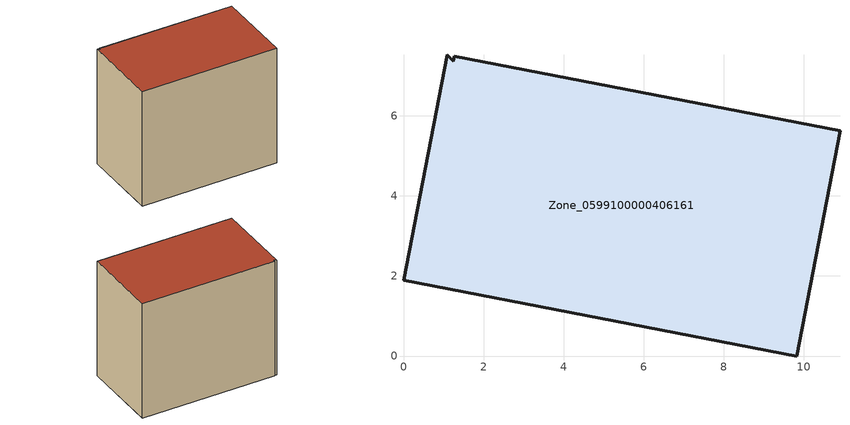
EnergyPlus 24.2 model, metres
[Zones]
Zone_0599100000406161
 floor ground (C_G): 1.09,7.52 1.24,7.37 1.26,7.49 10.9,5.63 9.82,0 0,1.9 z0
 wall outside (C_F): 1.24,7.37 1.09,7.52 0,1.9 9.82,0 10.9,5.63 1.26,7.49 1.24,7.37 z0:8.76
 roof outside (C_R): 9.82,0 10.9,5.63 1.26,7.49 1.24,7.37 1.09,7.52 0,1.9 z8.76
[BUILDING]
Pand.0599100000406161: North Axis=0; Terrain=City; Loads Convergence Tolerance Value=0.04; Temperature Convergence Tolerance Value=0.4; Solar Distribution=FullExterior; Maximum Number of Warmup Days=25; Minimum Number of Warmup Days=1
[Site:Location]
Rotterdam.The.Hague.AP_ZH_NLD Design_Conditions: Latitude=51.96; Longitude=4.45; Time Zone=1; Elevation=-4.5
[SITE:GROUNDTEMPERATURE:BUILDINGSURFACE]
18, 18, 18, 18, 18, 18, 18, 18, 18, 18, 18, 18
[MATERIAL] Thermal Absorptance=0.9; Solar Absorptance=0.7; Visible Absorptance=0.7
Name | Roughness | Thickness | Conductivity | Density | Specific Heat
G.TI.1992-2005 | MediumSmooth | 0.15 | 0.06 | 540 | 1210
F.TI.1992-2005 | Rough | 0.3 | 0.12 | 1920 | 840
R.TI.1992-2005 | MediumRough | 0.2 | 0.08 | 1500 | 1000
[CONSTRUCTION]
C_G: G.TI.1992-2005
C_F: F.TI.1992-2005
C_R: R.TI.1992-2005
[ZONE]
Zone_0599100000406161: Type=1; Multiplier=1; Ceiling Height=Autocalculate; Volume=Autocalculate; Floor Area=autocalculate; Part of Total Floor Area=Yes
[ZONEINFILTRATION:DESIGNFLOWRATE]
Infil_Zone_0599100000406161: Zone or ZoneList or Space or SpaceList=Zone_0599100000406161; Schedule=AlwaysOn; Design Flow Rate Calculation Method=Flow/Area; Flow Rate per Floor Area=0.0015; Constant Term Coefficient=1; Temperature Term Coefficient=0; Velocity Term Coefficient=0; Velocity Squared Term Coefficient=0
[HVACTEMPLATE:ZONE:IDEALLOADSAIRSYSTEM]
Zone_0599100000406161: Maximum Heating Supply Air Temperature=50; Minimum Cooling Supply Air Temperature=13; Maximum Heating Supply Air Humidity Ratio=0.0156; Minimum Cooling Supply Air Humidity Ratio=0.0077; Heating Limit=NoLimit; Cooling Limit=NoLimit; Dehumidification Control Type=ConstantSensibleHeatRatio; Cooling Sensible Heat Ratio=0.7; Dehumidification Setpoint=60; Humidification Control Type=None; Humidification Setpoint=30; Outdoor Air Method=None; Outdoor Air Flow Rate per Person=0.00944; Outdoor Air Flow Rate per Zone Floor Area=0; Outdoor Air Flow Rate per Zone=0; Demand Controlled Ventilation Type=None; Outdoor Air Economizer Type=NoEconomizer; Heat Recovery Type=None; Sensible Heat Recovery Effectiveness=0.7; Latent Heat Recovery Effectiveness=0.65
[ZONECONTROL:THERMOSTAT]
ThermostatControl_Zone_0599100000406161: Zone or ZoneList=Zone_0599100000406161; Control Type Schedule=DualSetpointControlType; Control 1=Thermostat_Zone_0599100000406161; Temperature Difference Between Cutout And Setpoint=0
[THERMOSTATSETPOINT:DUALSETPOINT]
Thermostat_Zone_0599100000406161: Heating Setpoint Temperature Schedule=HeatingSetpoint_Zone_0599100000406161; Cooling Setpoint Temperature Schedule=CoolingSetpoint_Zone_0599100000406161
[SCHEDULE:COMPACT]
HeatingSetpoint_Zone_0599100000406161: Through: 12/31, For: AllDays, Until: 24:00, 21
CoolingSetpoint_Zone_0599100000406161: Through: 12/31, For: AllDays, Until: 24:00, 24
DualSetpointControlType: Through: 12/31, For: AllDays, Until: 24:00, 4
AlwaysOn: Through: 12/31, For: AllDays, Until: 24:00, 1
